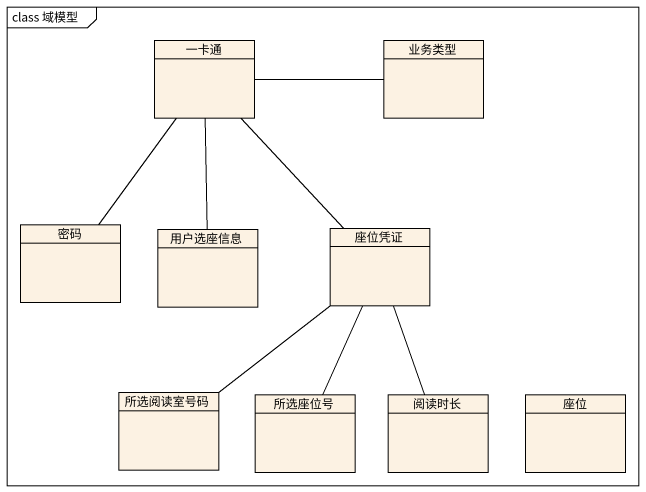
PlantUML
@startuml
mainframe class 域模型
hide circle
hide empty members
class 一卡通
class 业务类型
class 密码
class 用户选座信息
class 座位凭证
class 所选阅读室号码
class 所选座位号
class 阅读时长
class 座位
一卡通 -right- 业务类型
一卡通 -- 密码
一卡通 -- 用户选座信息
一卡通 -- 座位凭证
座位凭证 -- 所选阅读室号码
座位凭证 -- 所选座位号
座位凭证 -- 阅读时长
@enduml
